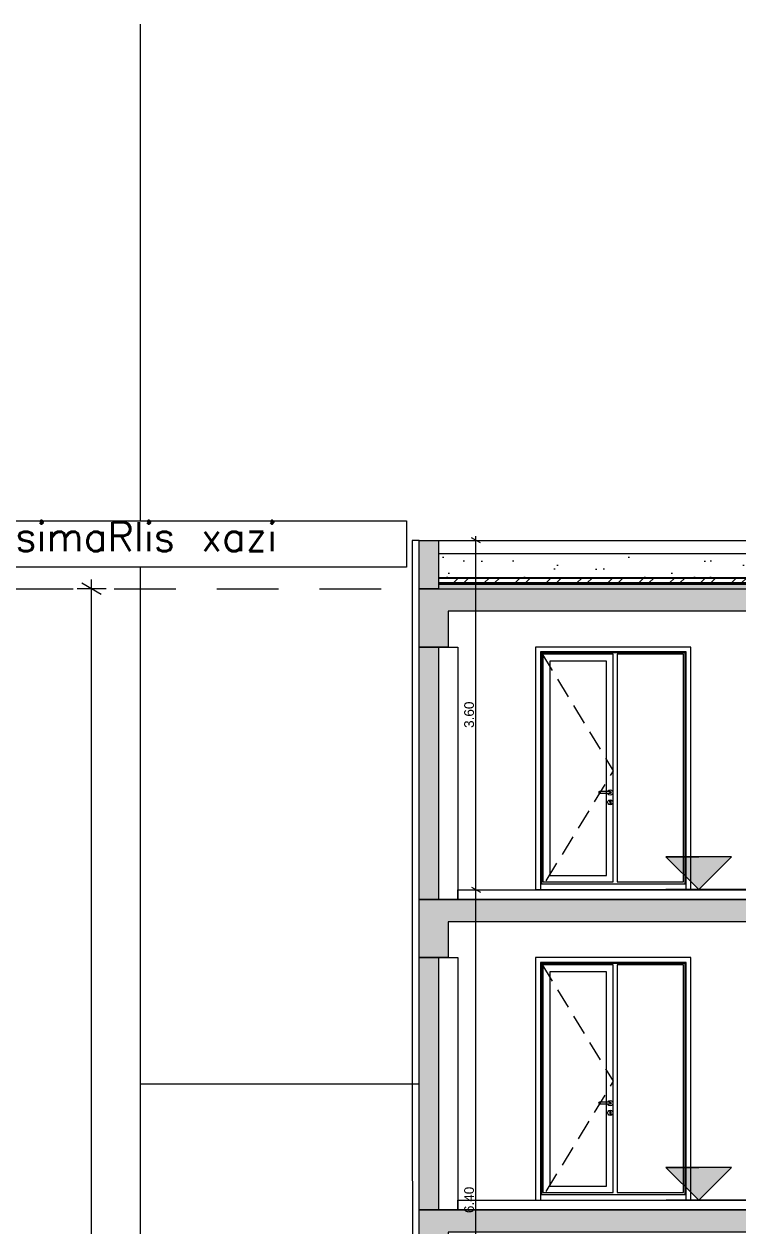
# Model space of a CAD drawing. Header units: millimetres. Extents: x 475616349 to 476941521, y 4620115302 to 4621446928.
# Drawn here: x 476731787 to 476739143, y 4620576005 to 4620588390 of the extents above; entities that cross this region are included whole.
import ezdxf

# ---------------------------------------------------------------- set-up
doc = ezdxf.new("R2010")
doc.units = ezdxf.units.MM
doc.header["$MEASUREMENT"] = 0
doc.set_wipeout_variables(frame=1)
doc.linetypes.add('Hidden Line', pattern=[317.5, 211.666667, -105.833333])
doc.linetypes.add('Long Dashed', pattern=[1058.333302, 634.99999, -423.333311])
for name, color, linetype, lineweight in [('0_0 Architecture_Pen_No__7', 7, 'Continuous', 0), ('0_Pen_No__1_Pen_No__250', 7, 'Continuous', 0), ('0_Pen_No__250_Pen_No__142', 142, 'Continuous', 0), ('2D Drafting - General_Pen_No__250_Pen_No__7', 7, 'Continuous', 0), ('2D Drafting - General_Pen_No__250_Pen_No__7_Pen_No__7', 7, 'Continuous', 0), ('2D Drafting - General_Pen_No__7_Pen_No__253', 252, 'Continuous', 0), ('Dimensioning - General_Pen_No__142', 142, 'Continuous', 0), ('gegmebi_Pen_No__7_Pen_No__250', 7, 'Continuous', 0), ('New_._Pen_No__4', 7, 'Continuous', 0), ('New_._Pen_No__65', 65, 'Continuous', 0), ('New_2D Drafting - General_Pen_No__250_Pen_No__7', 7, 'Continuous', 0), ('New_2D Drafting - General_Pen_No__250_Pen_No__7_Pen_No__250', 7, 'Continuous', 0), ('New_gegmebi_Pen_No__7_Pen_No__4', 7, 'Continuous', 0), ('New_reg_nak_Pen_No__7', 7, 'Continuous', 0), ('New_Structural - Bearing_Pen_No__1', 1, 'Continuous', 0), ('New_Structural - Bearing_Pen_No__253', 252, 'Continuous', 0), ('zoma_Pen_No__1', 1, 'Continuous', 0)]:
    doc.layers.add(name, color=color, linetype=linetype, lineweight=lineweight)
doc.layers.add('Dimensioning - General', color=7, linetype='Continuous')
doc.layers.add('zoma', color=7, linetype='Continuous')
doc.layers.add('New_Structural - Bearing_Pen_No__14', color=7, linetype='Continuous', lineweight=0, true_color=0xc6880c)
doc.styles.add('GENERATED_STYLE_2', font='arial.ttf')
doc.linetypes.add('Break', pattern='A,0,[1,бѓЎбѓђбѓ®бѓљбѓ\x98бѓ\x98 #13 nika1.Shx,S=15.679026,R=0,X=0,Y=0],-1975.557214,0', length=1975.557214)
doc.dimstyles.new('GENERATED_STYLE__36', dxfattribs={"dimtxt": 300, "dimasz": 152, "dimexe": 0.18, "dimexo": 3, "dimgap": 0.09, "dimtad": 1, "dimlfac": 0.001, "dimzin": 0, "dimdsep": 46, "dimtxsty": 'GENERATED_STYLE_2', "dimblk": 'ARROWHEAD_2', "dimblk1": 'ARROWHEAD_2', "dimblk2": 'ARROWHEAD_2', "dimcen": 0.09, "dimclrd": 1, "dimclre": 1, "dimclrt": 1, "dimadec": 0, "dimazin": 0, "dimtfac": 1, "dimtdec": 4, "dimtmove": 0, "dimatfit": 3, "dimfxl": 1, "dimtolj": 1, "dimtzin": 0, "dimarcsym": 0})
doc.dimstyles.new('GENERATED_STYLE__5', dxfattribs={"dimtxt": 100, "dimasz": 68.640772, "dimexe": 0.18, "dimexo": 0.0625, "dimgap": 0.09, "dimtad": 1, "dimlfac": 0.001, "dimzin": 0, "dimdsep": 46, "dimtxsty": 'GENERATED_STYLE_2', "dimblk": 'ARROWHEAD_2', "dimblk1": 'ARROWHEAD_2', "dimblk2": 'ARROWHEAD_2', "dimcen": 0.09, "dimse1": 1, "dimse2": 1, "dimclrd": 142, "dimclre": 142, "dimclrt": 142, "dimadec": 0, "dimazin": 0, "dimtfac": 1, "dimtdec": 4, "dimtmove": 0, "dimatfit": 3, "dimfxl": 1, "dimtolj": 1, "dimtzin": 0, "dimarcsym": 0})
pattern_1 = [(45, (476577134.1, 4620325125.74), (-459.6194, 459.6194), []), (45, (476577042.15, 4620325217.66), (-459.6194, 459.6194), [])]

# ---------------------------------------------------------------- blocks, each defined once
blk = doc.blocks.new('*D259', base_point=(476577134, 4620325126))
at = {"layer": 'Dimensioning - General_Pen_No__142', "color": 142, "linetype": 'Continuous', "lineweight": 0, "transparency": 16777216}
for p, q in [((476736399, 4620579497), (476736489, 4620579445)), ((476736444, 4620573071), (476736444, 4620579471)), ((476736399, 4620573098), (476736489, 4620573045))]:
    blk.add_line(p, q, dxfattribs=at)
at = {"layer": 'Dimensioning - General_Pen_No__142', "color": 142, "lineweight": 0, "transparency": 16777216, "insert": (476736424, 4620576138), "char_height": 100, "attachment_point": 7, "rotation": 90, "style": 'GENERATED_STYLE_2'}
blk.add_mtext('\\A1;{\\pql;\\fArial CYR|b0|i0|c204|p34;6.40}', dxfattribs=at)
blk = doc.blocks.new('ARROWHEAD_2')
at = {"color": 0, "linetype": 'Continuous', "lineweight": 0}
for p, q in [((0, 0), (-1, 0)), ((-0.378, -0.655), (0.378, 0.655))]:
    blk.add_line(p, q, dxfattribs=at)
blk = doc.blocks.new('*D260', base_point=(476577134, 4620325126))
at = {"layer": 'Dimensioning - General_Pen_No__142', "color": 142, "linetype": 'Continuous', "lineweight": 0, "transparency": 16777216}
for p, q in [((476736489, 4620583044), (476736399, 4620583096)), ((476736444, 4620583070), (476736444, 4620583114)), ((476736444, 4620579471), (476736444, 4620583070)), ((476736399, 4620579497), (476736489, 4620579445))]:
    blk.add_line(p, q, dxfattribs=at)
at = {"layer": 'Dimensioning - General_Pen_No__142', "color": 142, "lineweight": 0, "transparency": 16777216, "insert": (476736424, 4620581137), "char_height": 100, "attachment_point": 7, "rotation": 90, "style": 'GENERATED_STYLE_2'}
blk.add_mtext('\\A1;{\\pql;\\fArial CYR|b0|i0|c204|p34;3.60}', dxfattribs=at)
blk = doc.blocks.new('*D1986', base_point=(476577134, 4620325126))
at = {"layer": 'zoma_Pen_No__1', "color": 1, "linetype": 'Continuous', "lineweight": 0, "transparency": 16777216}
for p, q in [((476732583, 4620582512), (476732383, 4620582628)), ((476732483, 4620582570), (476732483, 4620582668)), ((476732633, 4620582570), (476732333, 4620582570)), ((476732483, 4620567570), (476732483, 4620582570)), ((476732633, 4620567570), (476732333, 4620567570)), ((476732383, 4620567628), (476732583, 4620567512)), ((476732483, 4620567472), (476732483, 4620567570))]:
    blk.add_line(p, q, dxfattribs=at)
at = {"layer": 'zoma_Pen_No__1', "color": 1, "lineweight": 0, "transparency": 16777216, "insert": (476732423, 4620574557), "char_height": 300, "attachment_point": 7, "rotation": 90, "style": 'GENERATED_STYLE_2'}
blk.add_mtext('\\A1;{\\pql;\\fArial CYR|b0|i0|c204|p34;15.00}', dxfattribs=at)

msp = doc.modelspace()

# ---------------------------------------------------------------- hatches: boundary and pattern name
at = {"layer": '0_0 Architecture_Pen_No__7', "linetype": 'Continuous', "lineweight": 0}
h = msp.add_hatch(dxfattribs=at)
h.set_pattern_fill('CUT_STONE', style=0, pattern_type=2)
h.set_pattern_definition([(45, (476577134.07, 4620325925.74), (-254.55844, 254.55844), [0, -240, 0, -360]), (110, (476577934.07, 4620325925.74), (338.28934, 123.12725), [0, -176, 0, -304])])
h.paths.add_polyline_path([(476745858.27, 4620582930.439), (476736058.245, 4620582930.439), (476736058.245, 4620582684.68), (476745858.27, 4620582684.68)])
h = msp.add_hatch(dxfattribs=at)
h.set_pattern_fill('DOUBLE_1_4', style=0, pattern_type=2)
h.set_pattern_definition(pattern_1)
h.paths.add_polyline_path([(476745858.27, 4620582684.68), (476736058.245, 4620582684.68), (476736058.245, 4620582681.68), (476745858.27, 4620582681.68)])
h = msp.add_hatch(dxfattribs=at)
h.set_pattern_fill('STEEL', style=0, pattern_type=2)
h.set_pattern_definition([(45, (476577134.07, 4620325125.74), (-159.09903, 159.09903), []), (45, (476577081.04, 4620325178.77), (-159.09903, 159.09903), [])])
h.paths.add_polyline_path([(476745858.27, 4620582681.68), (476736058.245, 4620582681.68), (476736058.245, 4620582632.059), (476745858.27, 4620582632.059)])
h = msp.add_hatch(dxfattribs=at)
h.set_pattern_fill('DOUBLE_1_4', style=0, pattern_type=2)
h.set_pattern_definition(pattern_1)
h.paths.add_polyline_path([(476745858.27, 4620582632.059), (476736058.245, 4620582632.059), (476736058.245, 4620582629.059), (476745858.27, 4620582629.059)])
h = msp.add_hatch(dxfattribs=at)
h.set_pattern_fill('ALUMINUM', style=0, pattern_type=2)
h.set_pattern_definition([(45, (476577134.07, 4620325125.74), (-176.7767, 176.7767), []), (45, (476577098.72, 4620325161.1), (-176.7767, 176.7767), []), (45, (476577063.36, 4620325196.45), (-176.7767, 176.7767), [])])
h.paths.add_polyline_path([(476745858.27, 4620582629.059), (476736058.245, 4620582629.059), (476736058.245, 4620582621.059), (476745858.27, 4620582621.059)])
h = msp.add_hatch(dxfattribs=at)
h.set_pattern_fill('STRUCTURAL_CONCRETE', style=0, pattern_type=2)
h.set_pattern_definition([(0, (476577134.1, 4620325125.74), (0, 623.5383), [60, -300]), (0, (476577314.1, 4620325437.5), (0, 623.5383), [60, -300]), (60, (476577134.1, 4620325125.74), (-540, 311.7692), [60, -300]), (60, (476577494.1, 4620325125.74), (-540, 311.7692), [60, -300]), (120, (476577194.1, 4620325125.74), (540, 311.7692), [60, -300]), (120, (476577554.1, 4620325125.74), (540, 311.7692), [60, -300]), (0, (476577134.07, 4620325185.74), (0, 120.000005), [0, -120.000005, 0, -180.00001]), (45, (476577194.07, 4620325185.74), (-84.852817, 84.852817), [0, -90.000004, 0, -150.000006])])
h.paths.add_polyline_path([(476745858.27, 4620582620.059), (476736058.245, 4620582620.059), (476736058.245, 4620582570.439), (476745858.27, 4620582570.439)])
at = {"layer": '0_Pen_No__250_Pen_No__142', "linetype": 'Continuous', "lineweight": 0}
for points in [[(476738738.616, 4620579470.791), (476739076.145, 4620579808.485), (476738400.923, 4620579808.32)], [(476738739.398, 4620576270.791), (476739076.926, 4620576608.484), (476738401.704, 4620576608.32)]]:
    msp.add_hatch(color=142, dxfattribs=at).paths.add_polyline_path(points)
at = {"layer": '2D Drafting - General_Pen_No__250_Pen_No__7', "linetype": 'Continuous', "lineweight": 0}
for points in [[(476735858.27, 4620582570.425), (476745858.27, 4620582570.425), (476745858.27, 4620582340.418), (476743108.687, 4620582340.418), (476742808.27, 4620582340.418), (476736158.27, 4620582340.418), (476736158.27, 4620581970.425), (476735858.17, 4620581970.425)], [(476735858.27, 4620579370.602), (476742758.27, 4620579370.602), (476742758.27, 4620579140.418), (476736158.27, 4620579140.418), (476736158.27, 4620578770.602), (476735858.17, 4620578770.602)], [(476735858.27, 4620576170.779), (476742758.27, 4620576170.779), (476742758.27, 4620575940.772), (476736158.27, 4620575940.772), (476736158.27, 4620575570.779), (476735858.17, 4620575570.779)]]:
    msp.add_hatch(color=7, dxfattribs=at).paths.add_polyline_path(points)
at = {"layer": '2D Drafting - General_Pen_No__250_Pen_No__7_Pen_No__7', "linetype": 'Continuous', "lineweight": 0}
msp.add_hatch(color=7, dxfattribs=at).paths.add_polyline_path([(476736058.245, 4620582570.425), (476735858.245, 4620582570.425), (476735858.245, 4620583069.993), (476736058.245, 4620583069.993)])
at = {"layer": 'New_2D Drafting - General_Pen_No__250_Pen_No__7', "linetype": 'Continuous', "lineweight": 0}
for points in [[(476735858.27, 4620581970.425), (476736058.27, 4620581970.425), (476736058.27, 4620579370.602), (476735858.27, 4620579370.602)], [(476735858.27, 4620578770.602), (476736058.27, 4620578770.602), (476736058.27, 4620576170.779), (476735858.27, 4620576170.779)]]:
    msp.add_hatch(color=7, dxfattribs=at).paths.add_polyline_path(points)
at = {"layer": 'New_2D Drafting - General_Pen_No__250_Pen_No__7_Pen_No__250', "linetype": 'Continuous', "lineweight": 0}
h = msp.add_hatch(dxfattribs=at)
h.set_pattern_fill('BATT_INSULATION', style=0, pattern_type=2)
h.set_pattern_definition([(60, (476577134.07, 4620325125.74), (-38.971143, 22.5), []), (122.833095, (476577134.07, 4620325125.74), (36.8060797, 18.75), [])])
h.paths.add_polyline_path([(476736058.245, 4620582621.059), (476736058.245, 4620582620.059), (476745858.27, 4620582620.059), (476745858.27, 4620582621.059)])

# ---------------------------------------------------------------- linework, layer by layer
at = {"layer": '0_0 Architecture_Pen_No__7', "color": 7, "linetype": 'Continuous', "lineweight": 0, "flags": 128}
for points in [[(476745858.27, 4620582930.439), (476736058.245, 4620582930.439), (476736058.245, 4620582684.68), (476745858.27, 4620582684.68)], [(476745858.27, 4620582684.68), (476736058.245, 4620582684.68), (476736058.245, 4620582681.68), (476745858.27, 4620582681.68)], [(476745858.27, 4620582681.68), (476736058.245, 4620582681.68), (476736058.245, 4620582632.059), (476745858.27, 4620582632.059)], [(476745858.27, 4620582632.059), (476736058.245, 4620582632.059), (476736058.245, 4620582629.059), (476745858.27, 4620582629.059)], [(476745858.27, 4620582629.059), (476736058.245, 4620582629.059), (476736058.245, 4620582621.059), (476745858.27, 4620582621.059)], [(476745858.27, 4620582620.059), (476736058.245, 4620582620.059), (476736058.245, 4620582570.439), (476745858.27, 4620582570.439)]]:
    msp.add_lwpolyline(points, close=True, dxfattribs=at)
at = {"layer": '0_Pen_No__1_Pen_No__250', "color": 7, "linetype": 'Continuous', "lineweight": 0, "flags": 128}
for points in [[(476738738.616, 4620579470.791), (476738400.923, 4620579808.32), (476738738.534, 4620579808.402)], [(476738738.616, 4620579470.791), (476739076.145, 4620579808.485), (476738738.534, 4620579808.402)], [(476740001.005, 4620579471.099), (476738401.005, 4620579470.709)], [(476738739.398, 4620576270.791), (476738401.704, 4620576608.32), (476738739.315, 4620576608.402)], [(476738739.398, 4620576270.791), (476739076.926, 4620576608.484), (476738739.315, 4620576608.402)], [(476740001.787, 4620576271.099), (476738401.787, 4620576270.708)]]:
    msp.add_lwpolyline(points, dxfattribs=at)
at = {"layer": '0_Pen_No__250_Pen_No__142', "color": 142, "linetype": 'Continuous', "lineweight": 0, "flags": 128}
for points in [[(476738738.616, 4620579470.791), (476739076.145, 4620579808.485), (476738400.923, 4620579808.32)], [(476738739.398, 4620576270.791), (476739076.926, 4620576608.484), (476738401.704, 4620576608.32)]]:
    msp.add_lwpolyline(points, close=True, dxfattribs=at)
at = {"layer": '2D Drafting - General_Pen_No__250_Pen_No__7', "color": 7, "linetype": 'Continuous', "lineweight": 0, "flags": 128}
for points in [[(476735858.27, 4620582570.425), (476745858.27, 4620582570.425), (476745858.27, 4620582340.418), (476743108.687, 4620582340.418), (476742808.27, 4620582340.418), (476736158.27, 4620582340.418), (476736158.27, 4620581970.425), (476735858.17, 4620581970.425)], [(476735858.27, 4620579370.602), (476742758.27, 4620579370.602), (476742758.27, 4620579140.418), (476736158.27, 4620579140.418), (476736158.27, 4620578770.602), (476735858.17, 4620578770.602)], [(476735858.27, 4620576170.779), (476742758.27, 4620576170.779), (476742758.27, 4620575940.772), (476736158.27, 4620575940.772), (476736158.27, 4620575570.779), (476735858.17, 4620575570.779)]]:
    msp.add_lwpolyline(points, close=True, dxfattribs=at)
at = {"layer": '2D Drafting - General_Pen_No__250_Pen_No__7_Pen_No__7', "color": 7, "linetype": 'Continuous', "lineweight": 0, "flags": 128}
msp.add_lwpolyline([(476736058.245, 4620582570.425), (476735858.245, 4620582570.425), (476735858.245, 4620583069.993), (476736058.245, 4620583069.993)], close=True, dxfattribs=at)
at = {"layer": '2D Drafting - General_Pen_No__7_Pen_No__253', "color": 252, "linetype": 'Continuous', "lineweight": 0, "flags": 128}
for points in [[(476737058.565, 4620579470.735), (476738658.565, 4620579470.735), (476738658.565, 4620581970.735), (476737058.565, 4620581970.735)], [(476737058.565, 4620581970.735), (476737058.565, 4620579470.735)], [(476737058.565, 4620576270.045), (476738658.565, 4620576270.045), (476738658.565, 4620578770.045), (476737058.565, 4620578770.045)], [(476737058.565, 4620578770.045), (476737058.565, 4620576270.045)]]:
    msp.add_lwpolyline(points, dxfattribs=at)
for points in [[(476738608.565, 4620581920.734), (476737108.565, 4620581920.734), (476737108.565, 4620579470.735), (476738608.565, 4620579470.736)], [(476738598.565, 4620581910.734), (476737118.565, 4620581910.734), (476737118.565, 4620579530.736), (476738598.565, 4620579530.736)], [(476737858.569, 4620581895.734), (476737133.565, 4620581895.734), (476737133.565, 4620579550.736), (476737858.565, 4620579550.736)], [(476738583.565, 4620581895.734), (476737898.565, 4620581895.734), (476737898.565, 4620579550.736), (476738583.565, 4620579550.736)], [(476737788.565, 4620581825.734), (476737203.565, 4620581825.734), (476737203.565, 4620579615.736), (476737788.565, 4620579615.736)], [(476738608.565, 4620578720.044), (476737108.565, 4620578720.044), (476737108.565, 4620576270.045), (476738608.565, 4620576270.046)], [(476738598.565, 4620578710.044), (476737118.565, 4620578710.044), (476737118.565, 4620576330.046), (476738598.565, 4620576330.046)], [(476737858.569, 4620578695.044), (476737133.565, 4620578695.044), (476737133.565, 4620576350.046), (476737858.565, 4620576350.046)], [(476738583.565, 4620578695.044), (476737898.565, 4620578695.044), (476737898.565, 4620576350.046), (476738583.565, 4620576350.046)], [(476737788.565, 4620578625.044), (476737203.565, 4620578625.044), (476737203.565, 4620576415.046), (476737788.565, 4620576415.046)]]:
    msp.add_lwpolyline(points, close=True, dxfattribs=at)
at = {"layer": '2D Drafting - General_Pen_No__7_Pen_No__253', "color": 252, "linetype": 'Hidden Line', "lineweight": 0, "flags": 128}
for points in [[(476737118.565, 4620581910.734), (476737858.565, 4620580696.611), (476737109.342, 4620579472.019)], [(476737118.565, 4620578710.044), (476737858.565, 4620577495.921), (476737109.342, 4620576271.329)]]:
    msp.add_lwpolyline(points, dxfattribs=at)
at = {"layer": 'gegmebi_Pen_No__7_Pen_No__250', "color": 7, "linetype": 'Continuous', "lineweight": 0}
msp.add_line((476735858.241, 4620583069.993), (476745858.27, 4620583069.993), dxfattribs=at)
at = {"layer": 'gegmebi_Pen_No__7_Pen_No__250', "color": 7, "linetype": 'Continuous', "lineweight": 0, "flags": 128}
for points in [[(476742758.27, 4620579370.602), (476736258.27, 4620579370.602), (476736258.27, 4620579470.469), (476742758.27, 4620579470.469)], [(476742758.27, 4620576170.779), (476736258.27, 4620576170.779), (476736258.27, 4620576270.469), (476742758.27, 4620576270.469)]]:
    msp.add_lwpolyline(points, close=True, dxfattribs=at)
at = {"layer": 'New_2D Drafting - General_Pen_No__250_Pen_No__7', "color": 7, "linetype": 'Continuous', "lineweight": 0, "flags": 128}
for points in [[(476735858.27, 4620581970.425), (476736058.27, 4620581970.425), (476736058.27, 4620579370.602), (476735858.27, 4620579370.602)], [(476735858.27, 4620578770.602), (476736058.27, 4620578770.602), (476736058.27, 4620576170.779), (476735858.27, 4620576170.779)]]:
    msp.add_lwpolyline(points, close=True, dxfattribs=at)
at = {"layer": 'New_2D Drafting - General_Pen_No__250_Pen_No__7_Pen_No__250', "color": 7, "linetype": 'Continuous', "lineweight": 0, "flags": 128}
msp.add_lwpolyline([(476736058.245, 4620582621.059), (476736058.245, 4620582620.059), (476745858.27, 4620582620.059), (476745858.27, 4620582621.059)], close=True, dxfattribs=at)
at = {"layer": 'New_gegmebi_Pen_No__7_Pen_No__4', "color": 7, "linetype": 'Continuous', "lineweight": 0}
for points in [[(476736258.27, 4620579370.602), (476735858.27, 4620579370.602), (476735858.27, 4620581970.425), (476736258.27, 4620581970.425)], [(476736258.27, 4620576170.779), (476735858.27, 4620576170.779), (476735858.27, 4620578770.602), (476736258.27, 4620578770.602)]]:
    msp.add_lwpolyline(points, close=True, dxfattribs=at)
at = {"layer": 'New_reg_nak_Pen_No__7', "color": 7, "linetype": 'Continuous', "lineweight": 0, "flags": 128}
msp.add_lwpolyline([(476735858.37, 4620583069.993), (476735788.018, 4620583069.991), (476735788.343, 4620569870.397), (476735858.27, 4620569870.399)], dxfattribs=at)
at = {"layer": 'New_Structural - Bearing_Pen_No__1', "color": 1, "linetype": 'Continuous', "lineweight": 0}
msp.add_line((476732985.184, 4620588390.017), (476732985.184, 4620561658.69), dxfattribs=at)
at = {"layer": 'New_Structural - Bearing_Pen_No__1', "color": 1, "linetype": 'Break', "lineweight": 0}
msp.add_line((476732985.184, 4620577469.822), (476735858.22, 4620577469.822), dxfattribs=at)
at = {"layer": 'New_Structural - Bearing_Pen_No__14', "color": 42, "linetype": 'Long Dashed', "lineweight": 0, "true_color": 0xc6880c}
msp.add_line((476728483.03, 4620582570.215), (476783818.779, 4620582570.215), dxfattribs=at)
at = {"layer": 'New_Structural - Bearing_Pen_No__253', "color": 252, "linetype": 'Continuous', "lineweight": 0}
for p, q in [((476737710.604, 4620580477.806), (476737707.675, 4620580470.735)), ((476737707.675, 4620580470.735), (476737710.604, 4620580463.663)), ((476737712.156, 4620580477.806), (476737709.397, 4620580470.735)), ((476737709.397, 4620580470.735), (476737712.156, 4620580463.663)), ((476737717.675, 4620580480.735), (476737710.604, 4620580477.806)), ((476737710.604, 4620580463.663), (476737717.675, 4620580460.735)), ((476737716.97, 4620580477.806), (476737714.859, 4620580470.735)), ((476737714.859, 4620580470.735), (476737716.97, 4620580463.663)), ((476737718.817, 4620580480.735), (476737717.675, 4620580480.735)), ((476737718.817, 4620580460.735), (476737717.675, 4620580460.735)), ((476737722.068, 4620580480.735), (476737718.817, 4620580480.735)), ((476737722.068, 4620580460.735), (476737718.817, 4620580460.735)), ((476737726.935, 4620580480.735), (476737722.068, 4620580480.735)), ((476737726.935, 4620580460.735), (476737722.068, 4620580460.735)), ((476737724.176, 4620580477.806), (476737723.033, 4620580470.735)), ((476737723.033, 4620580470.735), (476737724.176, 4620580463.663)), ((476737732.675, 4620580480.735), (476737726.935, 4620580480.735)), ((476737732.675, 4620580460.735), (476737726.935, 4620580460.735)), ((476737812.675, 4620580480.735), (476737732.675, 4620580480.735)), ((476737812.675, 4620580460.735), (476737732.675, 4620580460.735)), ((476737803.354, 4620580480.735), (476737804.292, 4620580484.235)), ((476737804.292, 4620580457.235), (476737803.354, 4620580460.735)), ((476737804.292, 4620580484.235), (476737814.175, 4620580494.117)), ((476737814.175, 4620580447.352), (476737804.292, 4620580457.235)), ((476737818.415, 4620580480.735), (476737812.675, 4620580480.735)), ((476737818.415, 4620580460.735), (476737812.675, 4620580460.735)), ((476737814.175, 4620580494.117), (476737827.675, 4620580497.735)), ((476737827.675, 4620580443.735), (476737814.175, 4620580447.352)), ((476737814.175, 4620580394.117), (476737827.675, 4620580397.735)), ((476737823.281, 4620580480.735), (476737818.415, 4620580480.735)), ((476737823.281, 4620580460.735), (476737818.415, 4620580460.735)), ((476737821.174, 4620580477.806), (476737822.317, 4620580470.735)), ((476737822.317, 4620580470.735), (476737821.174, 4620580463.663)), ((476737826.533, 4620580480.735), (476737823.281, 4620580480.735)), ((476737826.533, 4620580460.735), (476737823.281, 4620580460.735)), ((476737827.675, 4620580480.735), (476737826.533, 4620580480.735)), ((476737827.675, 4620580460.735), (476737826.533, 4620580460.735)), ((476737827.675, 4620580497.735), (476737841.175, 4620580494.117)), ((476737827.675, 4620580480.735), (476737834.746, 4620580477.806)), ((476737834.746, 4620580463.663), (476737827.675, 4620580460.735)), ((476737841.175, 4620580447.352), (476737827.675, 4620580443.735)), ((476737827.675, 4620580397.735), (476737841.175, 4620580394.117)), ((476737828.379, 4620580477.806), (476737830.491, 4620580470.735)), ((476737830.491, 4620580470.735), (476737828.379, 4620580463.663)), ((476737833.194, 4620580477.806), (476737835.953, 4620580470.735)), ((476737835.953, 4620580470.735), (476737833.194, 4620580463.663)), ((476737834.746, 4620580477.806), (476737837.675, 4620580470.735)), ((476737837.675, 4620580470.735), (476737834.746, 4620580463.663)), ((476737841.175, 4620580494.117), (476737851.058, 4620580484.235)), ((476737851.058, 4620580457.235), (476737841.175, 4620580447.352)), ((476737851.058, 4620580484.235), (476737854.675, 4620580470.735)), ((476737854.675, 4620580470.735), (476737851.058, 4620580457.235)), ((476737800.675, 4620580370.735), (476737804.292, 4620580384.235)), ((476737804.292, 4620580357.235), (476737800.675, 4620580370.735)), ((476737804.292, 4620580384.235), (476737814.175, 4620580394.117)), ((476737814.175, 4620580347.352), (476737804.292, 4620580357.235)), ((476737827.675, 4620580343.735), (476737814.175, 4620580347.352)), ((476737820.955, 4620580382.374), (476737820.207, 4620580380.427)), ((476737820.207, 4620580380.427), (476737822.675, 4620580375.135)), ((476737820.955, 4620580382.374), (476737822.3, 4620580385.878)), ((476737827.675, 4620580388.16), (476737822.3, 4620580385.878)), ((476737822.675, 4620580375.135), (476737822.675, 4620580373.621)), ((476737822.675, 4620580373.621), (476737822.675, 4620580370.735)), ((476737822.675, 4620580370.735), (476737822.675, 4620580367.848)), ((476737822.675, 4620580367.848), (476737822.675, 4620580362.074)), ((476737822.675, 4620580362.074), (476737822.675, 4620580358.235)), ((476737822.675, 4620580358.235), (476737824.139, 4620580354.699)), ((476737824.139, 4620580354.699), (476737827.675, 4620580353.235)), ((476737833.05, 4620580385.878), (476737827.675, 4620580388.16)), ((476737827.675, 4620580353.235), (476737831.21, 4620580354.699)), ((476737841.175, 4620580347.352), (476737827.675, 4620580343.735)), ((476737831.21, 4620580354.699), (476737832.675, 4620580358.235)), ((476737832.675, 4620580375.135), (476737835.143, 4620580380.427)), ((476737832.675, 4620580373.621), (476737832.675, 4620580375.135)), ((476737832.675, 4620580373.621), (476737832.675, 4620580370.735)), ((476737832.675, 4620580370.735), (476737832.675, 4620580367.848)), ((476737832.675, 4620580367.848), (476737832.675, 4620580362.074)), ((476737832.675, 4620580362.074), (476737832.675, 4620580358.235)), ((476737834.395, 4620580382.374), (476737833.05, 4620580385.878)), ((476737834.395, 4620580382.374), (476737835.143, 4620580380.427)), ((476737841.175, 4620580394.117), (476737851.058, 4620580384.235)), ((476737851.058, 4620580357.235), (476737841.175, 4620580347.352)), ((476737851.058, 4620580384.235), (476737854.675, 4620580370.735)), ((476737854.675, 4620580370.735), (476737851.058, 4620580357.235)), ((476737710.604, 4620577277.116), (476737707.675, 4620577270.045)), ((476737707.675, 4620577270.045), (476737710.604, 4620577262.974)), ((476737712.156, 4620577277.116), (476737709.397, 4620577270.045)), ((476737709.397, 4620577270.045), (476737712.156, 4620577262.974)), ((476737717.675, 4620577280.045), (476737710.604, 4620577277.116)), ((476737710.604, 4620577262.974), (476737717.675, 4620577260.045)), ((476737716.97, 4620577277.116), (476737714.859, 4620577270.045)), ((476737714.859, 4620577270.045), (476737716.97, 4620577262.974)), ((476737718.817, 4620577280.045), (476737717.675, 4620577280.045)), ((476737718.817, 4620577260.045), (476737717.675, 4620577260.045)), ((476737722.068, 4620577280.045), (476737718.817, 4620577280.045)), ((476737722.068, 4620577260.045), (476737718.817, 4620577260.045)), ((476737726.935, 4620577280.045), (476737722.068, 4620577280.045)), ((476737726.935, 4620577260.045), (476737722.068, 4620577260.045)), ((476737724.176, 4620577277.116), (476737723.033, 4620577270.045)), ((476737723.033, 4620577270.045), (476737724.176, 4620577262.974)), ((476737732.675, 4620577280.045), (476737726.935, 4620577280.045)), ((476737732.675, 4620577260.045), (476737726.935, 4620577260.045)), ((476737812.675, 4620577280.045), (476737732.675, 4620577280.045)), ((476737812.675, 4620577260.045), (476737732.675, 4620577260.045)), ((476737800.675, 4620577170.045), (476737804.292, 4620577183.545)), ((476737803.354, 4620577280.045), (476737804.292, 4620577283.545)), ((476737804.292, 4620577256.545), (476737803.354, 4620577260.045)), ((476737804.292, 4620577283.545), (476737814.175, 4620577293.427)), ((476737814.175, 4620577246.662), (476737804.292, 4620577256.545)), ((476737804.292, 4620577183.545), (476737814.175, 4620577193.427)), ((476737818.415, 4620577280.045), (476737812.675, 4620577280.045)), ((476737818.415, 4620577260.045), (476737812.675, 4620577260.045)), ((476737814.175, 4620577293.427), (476737827.675, 4620577297.045)), ((476737827.675, 4620577243.045), (476737814.175, 4620577246.662)), ((476737814.175, 4620577193.427), (476737827.675, 4620577197.045)), ((476737823.281, 4620577280.045), (476737818.415, 4620577280.045)), ((476737823.281, 4620577260.045), (476737818.415, 4620577260.045)), ((476737820.955, 4620577181.684), (476737820.207, 4620577179.737)), ((476737820.207, 4620577179.737), (476737822.675, 4620577174.445)), ((476737820.955, 4620577181.684), (476737822.3, 4620577185.188)), ((476737821.174, 4620577277.116), (476737822.317, 4620577270.045)), ((476737822.317, 4620577270.045), (476737821.174, 4620577262.974)), ((476737827.675, 4620577187.47), (476737822.3, 4620577185.188)), ((476737826.533, 4620577280.045), (476737823.281, 4620577280.045)), ((476737826.533, 4620577260.045), (476737823.281, 4620577260.045)), ((476737827.675, 4620577280.045), (476737826.533, 4620577280.045)), ((476737827.675, 4620577260.045), (476737826.533, 4620577260.045)), ((476737827.675, 4620577297.045), (476737841.175, 4620577293.427)), ((476737827.675, 4620577280.045), (476737834.746, 4620577277.116)), ((476737834.746, 4620577262.974), (476737827.675, 4620577260.045)), ((476737841.175, 4620577246.662), (476737827.675, 4620577243.045)), ((476737827.675, 4620577197.045), (476737841.175, 4620577193.427)), ((476737833.05, 4620577185.188), (476737827.675, 4620577187.47)), ((476737828.379, 4620577277.116), (476737830.491, 4620577270.045)), ((476737830.491, 4620577270.045), (476737828.379, 4620577262.974)), ((476737832.675, 4620577174.445), (476737835.143, 4620577179.737)), ((476737834.395, 4620577181.684), (476737833.05, 4620577185.188)), ((476737833.194, 4620577277.116), (476737835.953, 4620577270.045)), ((476737835.953, 4620577270.045), (476737833.194, 4620577262.974)), ((476737834.395, 4620577181.684), (476737835.143, 4620577179.737)), ((476737834.746, 4620577277.116), (476737837.675, 4620577270.045)), ((476737837.675, 4620577270.045), (476737834.746, 4620577262.974)), ((476737841.175, 4620577293.427), (476737851.058, 4620577283.545)), ((476737851.058, 4620577256.545), (476737841.175, 4620577246.662)), ((476737841.175, 4620577193.427), (476737851.058, 4620577183.545)), ((476737851.058, 4620577283.545), (476737854.675, 4620577270.045)), ((476737854.675, 4620577270.045), (476737851.058, 4620577256.545)), ((476737851.058, 4620577183.545), (476737854.675, 4620577170.045)), ((476737804.292, 4620577156.545), (476737800.675, 4620577170.045)), ((476737814.175, 4620577146.662), (476737804.292, 4620577156.545)), ((476737827.675, 4620577143.045), (476737814.175, 4620577146.662)), ((476737822.675, 4620577174.445), (476737822.675, 4620577172.931)), ((476737822.675, 4620577172.931), (476737822.675, 4620577170.045)), ((476737822.675, 4620577170.045), (476737822.675, 4620577167.158)), ((476737822.675, 4620577167.158), (476737822.675, 4620577161.384)), ((476737822.675, 4620577161.384), (476737822.675, 4620577157.545)), ((476737822.675, 4620577157.545), (476737824.139, 4620577154.009)), ((476737824.139, 4620577154.009), (476737827.675, 4620577152.545)), ((476737827.675, 4620577152.545), (476737831.21, 4620577154.009)), ((476737841.175, 4620577146.662), (476737827.675, 4620577143.045)), ((476737831.21, 4620577154.009), (476737832.675, 4620577157.545)), ((476737832.675, 4620577172.931), (476737832.675, 4620577174.445)), ((476737832.675, 4620577172.931), (476737832.675, 4620577170.045)), ((476737832.675, 4620577170.045), (476737832.675, 4620577167.158)), ((476737832.675, 4620577167.158), (476737832.675, 4620577161.384)), ((476737832.675, 4620577161.384), (476737832.675, 4620577157.545)), ((476737851.058, 4620577156.545), (476737841.175, 4620577146.662)), ((476737854.675, 4620577170.045), (476737851.058, 4620577156.545))]:
    msp.add_line(p, q, dxfattribs=at)

# ---------------------------------------------------------------- dimensions: what is measured, and where the dimension line sits
at = {"layer": 'Dimensioning - General', "color": 142, "linetype": 'Continuous', "lineweight": 0}
for base, p1, p2, picture, middle in [((476736443.819, 4620583069.993), (476738658.565, 4620579470.735), (476736058.245, 4620583069.993), '*D260', (476736373.819, 4620581267.217)), ((476736443.819, 4620579470.735), (476743158.27, 4620573071.469), (476738658.565, 4620579470.735), '*D259', (476736373.819, 4620576267.956))]:
    dim = msp.add_linear_dim(base=base, p1=p1, p2=p2, angle=90, dimstyle='GENERATED_STYLE__5', dxfattribs=at)
    dim.commit()
    dim.dimension.update_dxf_attribs({"geometry": picture, "text_midpoint": middle, "dimtype": 160, "text_rotation": 90})
at = {"layer": 'zoma', "color": 1, "linetype": 'Continuous', "lineweight": 0}
dim = msp.add_linear_dim(base=(476732483.493, 4620582570.215), p1=(476733712.432, 4620567570.215), p2=(476728483.03, 4620582570.215), angle=90, dimstyle='GENERATED_STYLE__36', dxfattribs=at)
dim.commit()
dim.dimension.update_dxf_attribs({"geometry": '*D1986', "text_midpoint": (476732273.493, 4620575061.302), "dimtype": 160, "text_rotation": 90})

# ---------------------------------------------------------------- next in the draw order: wipeouts: each hides what was drawn before it
at = {"color": 7, "linetype": 'Continuous', "lineweight": 0, "ltscale": 18580446194.3605}
msp.add_wipeout([(476728986.48, 4620583271.391), (476735727.49, 4620583271.391), (476735727.49, 4620582793.265), (476728986.48, 4620582793.265)], dxfattribs=at).dxf.layer = 'New_._Pen_No__4'

# ---------------------------------------------------------------- next in the draw order: linework, layer by layer
at = {"layer": 'New_._Pen_No__65', "color": 65, "linetype": 'Continuous', "lineweight": 0, "flags": 128}
msp.add_lwpolyline([(476728986.48, 4620583271.391), (476735727.49, 4620583271.391), (476735727.49, 4620582793.265), (476728986.48, 4620582793.265)], close=True, dxfattribs=at)

# ---------------------------------------------------------------- next in the draw order: texts
at = {"layer": 'New_._Pen_No__4', "color": 7, "linetype": 'Continuous', "lineweight": 0, "insert": (476728986.48, 4620583257.741), "char_height": 300, "attachment_point": 1}
msp.add_mtext('\\A1;{\\pql;\\Ftxt.shx;maqsimaluri simaRlis xazi}', dxfattribs=at)

doc.saveas('drawing.dxf')
